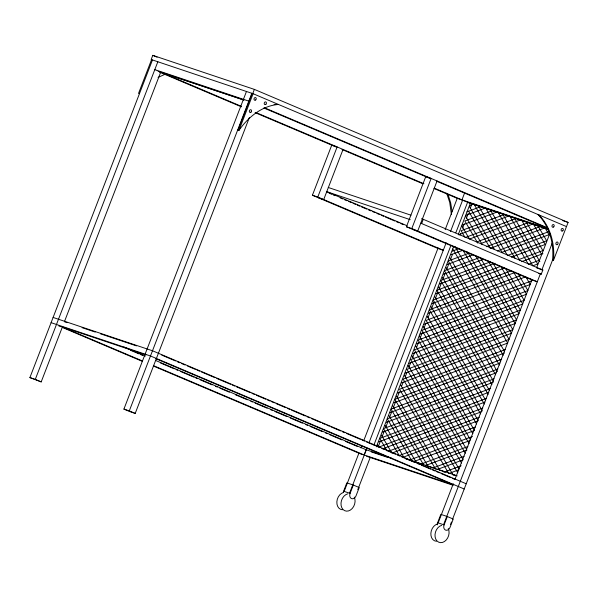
<?xml version="1.0" encoding="UTF-8"?>
<svg xmlns="http://www.w3.org/2000/svg" width="598" height="598" viewBox="0 0 598 598"><rect width="100%" height="100%" fill="white"/><g stroke="black" fill="none" stroke-linecap="round" stroke-linejoin="round"><path stroke-width="0.9" d="M553.471 260.332C555.019 244.111 550.564 226.732 538.933 214.906L538.028 214.607C549.652 226.425 554.107 243.812 552.567 260.025L553.471 260.332L568.1 222.419L254.374 89.394L152.782 55.345L151.167 59.523L253.111 93.714L238.961 130.386L238.049 130.08L252.199 93.408M151.556 59.651L138.542 93.393L139.446 93.692M62.349 327.084L41.195 381.898L29.9 377.585L152.468 59.957M29.9 377.585L35.282 379.394L157.842 61.758M64.696 320.991L160.72 72.141M249.359 117.567L135.208 413.405L129.826 411.596L123.913 409.092L246.473 91.457M123.913 409.092L129.295 410.893L251.855 93.266M254.374 89.394L252.76 93.565L566.485 226.59M312.41 195.247L331.748 145.135L337.13 146.944L317.792 197.048L312.41 195.247L437.9 248.454L443.282 250.256L317.792 197.048M343.043 149.448L323.712 199.553L318.33 197.751M406.423 226.747L425.754 176.642L431.136 178.443L411.805 228.548L406.423 226.747L531.914 279.961L537.296 281.763L411.805 228.548M437.056 180.955L417.718 231.06L412.336 229.258M421.665 223.488L423.272 219.316L542.849 270.012L541.235 274.19L538.798 273.376M343.312 492.281A4.223 3.207 -71.5 0 1 343.603 491.22L346.825 482.87L353.313 485.038L359.226 487.549L356.004 495.899A4.223 3.207 -71.5 0 1 351.527 498.583A4.223 3.207 -71.5 0 1 350.092 493.387L353.313 485.038M344.156 491.399L358.92 453.142M360.93 447.924L361.603 446.183M363.958 440.098L438.11 247.916M445.159 229.654L457.238 198.349L462.62 200.151L450.541 231.456M464.691 192.78L461.955 199.867L547.955 228.69M153.589 365.684L364.152 454.966L366.163 449.748L392.497 458.576M349.538 493.208L366.985 447.984M369.003 442.767L446.175 242.758M373.952 444.934L450.817 245.726M455.855 232.674L467.606 202.229M357.806 489.627L370.222 457.448M376.374 446.788L453.613 246.623M458.315 234.438L470.409 203.111M378.302 446.594L380.321 441.376M381.995 437.018L384.013 431.801M385.688 427.45L388.042 421.358M389.717 417.008L391.735 411.783M393.08 408.299L395.764 401.34M397.109 397.857L399.457 391.765M401.475 386.547L403.157 382.189M405.167 376.972L406.849 372.621M408.86 367.396L410.878 362.179M412.553 357.821L414.571 352.603M416.589 347.378L418.6 342.161M419.945 338.677L422.293 332.585M423.975 328.235L425.985 323.01M428.004 317.792L430.022 312.567M431.36 309.084L434.051 302.125M435.389 298.641L437.743 292.549M439.089 289.073L441.436 282.981M442.782 279.498L445.129 273.406M446.811 269.055L448.821 263.83M450.503 259.48L452.522 254.262M459.907 235.111L460.58 233.37M462.59 228.152L464.272 223.802M466.291 218.576L468.301 213.351M470.32 208.134L471.994 203.783M437.25 524.857A4.223 3.207 -71.5 0 1 437.616 522.719L440.838 514.37L447.326 516.545L453.239 519.049L450.017 527.406A4.223 3.207 -71.5 0 1 445.54 530.09A4.223 3.207 -71.5 0 1 444.097 524.895L447.326 516.545M438.17 522.906L453.269 483.775M454.943 479.424L532.123 279.416M536.817 267.246L549.906 233.332M443.552 524.708L540.525 273.398M541.863 269.915L552.268 242.96M450.473 524.61L451.475 522.002M452.484 519.393L552.829 259.338M238.049 130.08L239.686 127.86M238.961 130.386C248.11 117.245 261.924 105.711 278.459 104.463M158.051 77.419L165.212 74.219M469.834 205.518L473.07 204.307M466.933 211.827L480.912 206.587M466.066 215.287L485.643 207.947L515.057 258.381M492.789 210.489L464.848 220.961L477.772 243.132M462.299 225.05L496.901 212.081M504.794 214.338L461.08 230.731L464.661 236.868M458.531 234.812L509.533 215.691M465.072 237.585L516.56 218.277M452.208 251.153L459.07 248.574M477.025 241.846L529.312 222.239M451.116 254.688L462.994 250.233L511.44 333.303L405.167 373.152M481.435 243.319L533.244 223.899L545.234 244.455L511.38 257.147M448.963 260.721L468.406 253.425M486.361 246.697L540.271 226.478M447.311 264.473L473.138 254.785M497.312 250.943L548.957 231.576M443.537 274.235L483.281 259.33M440.704 280.522L490.472 261.857M507.455 255.488L546.647 240.792L537.4 224.945M439.769 283.998L495.047 263.277M437.661 290.015L500.78 266.342L522.742 304.008L416.477 343.857M519.221 259.427L542.879 250.562L525.993 221.611M436.002 293.768L504.458 268.098M521.591 261.677L542.924 253.672M511.731 270.588L433.161 300.046L488.125 394.284M539.112 260.324L528.43 264.331L497.768 211.752M432.234 303.53L515.498 272.314M429.394 309.816L521.067 275.439M428.467 313.292L525.799 276.799M424.132 324.28L530.277 284.476L526.225 277.532M420.245 334.088L526.509 294.246L513.293 271.574M412.71 353.62L518.974 313.771L488.185 260.975M408.942 363.382L515.207 323.54L475.589 255.608M401.4 382.914L507.672 343.065L452.791 248.97M505.422 349.524L399.561 389.216L448.739 473.541M397.752 393.028L504.548 352.977M501.625 359.293L394.852 399.329L435.665 469.31M393.925 402.813L500.055 363.016M391.085 409.099L497.857 369.063M390.158 412.575L496.288 372.786M388.05 418.593L494.09 378.826M386.39 422.345L493.245 382.272M490.323 388.588L383.55 428.624L399.255 455.556L475.417 426.994M382.623 432.107L488.753 392.31M379.782 438.394L486.555 398.358M378.855 441.87L484.978 402.08M482.788 408.12L378.923 447.065L377.674 444.927M382.855 448.724L481.943 411.566M388.947 451.064L479.364 417.165M391.907 453.09L478.258 420.715L423.227 326.359M409.398 460.101L472.457 436.458M413.248 461.791L469.991 440.517M420.357 464.347L467.883 446.527M425.739 465.461L466.956 450.01M432.922 467.987L464.115 456.289M436.772 469.677L463.181 459.772L408.157 365.423M443.933 472.211L461.155 465.752M449.464 473.265L458.688 469.811M274.048 104.553L275.798 104.351M248.82 101.137L154.807 69.63L241.57 106.422M158.418 71.371L243.311 99.814M161.385 72.425L243.977 100.098M562.8 220.64L568.1 222.419M467.868 202.378L547.723 229.139M548.388 229.415L468.533 202.662L434.238 188.116M328.257 187.473L410.961 215.183M421.515 218.726L423.272 219.316M326.643 191.644L410.228 219.653M536.69 267.949L542.849 270.012M53.102 317.448L152.497 350.757L466.223 483.782M64.517 321.769L67.148 322.651M82.068 327.652L95.239 332.062M100.501 333.826L136.494 345.891M51.092 322.666L150.487 355.974L464.212 489M145.89 354.928L61.624 326.695L142.414 360.945M405.818 458.621L457.193 475.844M405.638 458.703L410.071 460.191M416.268 462.269L422.472 464.347M426.897 465.827L433.101 467.905M439.298 469.983L445.495 472.061M452.581 474.438L456.125 475.627M371.268 451.894L387.1 457.201M364.152 454.966L453.68 484.971L155.458 358.516M366.581 456.281L452.776 485.165M343.603 491.22L350.092 493.387M437.616 522.719L444.097 524.895M152.782 55.345L157.072 57.169M264.196 107.655L547.17 227.644M263.972 108.044L429.984 178.436M436.854 181.344L547.805 228.391M256.191 112.626L423.915 183.736M159.644 72.164L241.353 106.81M255.114 112.641L335.971 146.929M341.981 149.478L422.831 183.758M434.013 188.497L457.238 198.349M420.76 223.189L541.235 274.19M326.747 191.681L407.036 225.723M329.05 193.139L331.613 194.223M333.325 194.948L335.03 195.673M340.157 197.848L342.721 198.932M344.426 199.657L346.99 200.741M348.694 201.466L351.258 202.55M352.97 203.275L355.533 204.367M357.238 205.092L359.802 206.175M361.506 206.901L366.634 209.076M368.338 209.793L370.902 210.885M372.614 211.61L375.178 212.694M376.882 213.419L379.446 214.503M381.15 215.228L383.714 216.319M385.426 217.037L394.822 221.021M396.526 221.746L399.09 222.837M400.795 223.562L403.358 224.646M161.766 355.122L175.513 360.953M177.232 361.685L179.811 362.777M181.53 363.502L184.969 364.959M187.548 366.058L195.284 369.332M197.004 370.065L199.583 371.156M201.302 371.889L215.048 377.719M216.768 378.444L230.522 384.275M232.241 385.007L234.82 386.099M236.539 386.824L250.285 392.654M252.005 393.387L254.584 394.478M256.303 395.211L265.759 399.217M267.478 399.942L270.057 401.041M271.776 401.766L274.347 402.858M276.067 403.59L285.523 407.597M287.242 408.329L289.821 409.421M291.54 410.146L305.294 415.984M307.013 416.709L309.585 417.8M311.304 418.533L320.76 422.539M322.479 423.272L325.058 424.363M326.777 425.088L329.356 426.187M331.075 426.912L340.531 430.919M342.243 431.651L344.822 432.743M346.541 433.475L360.295 439.306M362.014 440.031L364.593 441.122M366.312 441.855L375.768 445.861M377.48 446.594L380.059 447.685M381.778 448.41L384.357 449.509M386.076 450.234L395.532 454.241M397.251 454.973L399.83 456.065M401.55 456.797L415.296 462.628M417.015 463.353L419.594 464.444M421.313 465.177L430.769 469.183M432.489 469.916L435.067 471.007M436.787 471.74L439.366 472.831M441.085 473.556L450.533 477.57M452.252 478.295L454.831 479.387M123.801 346.982L145.284 356.094M155.6 360.467L366.163 449.748M130.461 350.249L139.057 353.896M140.777 354.621L142.496 355.354M160.548 363.001L174.302 368.839M176.021 369.564L177.741 370.297M180.319 371.388L194.066 377.218M195.785 377.951L197.504 378.676M200.083 379.767L212.118 384.873M215.557 386.33L217.276 387.055M219.855 388.154L229.311 392.161M235.328 394.71L247.363 399.815M250.794 401.273L252.513 401.998M255.092 403.097L267.127 408.195M270.565 409.652L272.284 410.385M274.863 411.476L286.898 416.582M290.336 418.039L302.371 423.137M305.81 424.595L307.529 425.328M310.108 426.419L322.135 431.524M325.574 432.982L327.293 433.707M329.872 434.806L341.906 439.904M345.345 441.361L357.38 446.467M58.828 325.947L60.548 326.672M62.267 327.405L142.204 361.297M153.38 366.036L362.239 454.6M129.295 410.893L135.208 413.405M35.282 379.394L41.195 381.898M541.467 254.217L521.292 219.638L469.49 239.058L461.91 226.066M514.108 217.455L539.859 261.61M509.945 216.409L537.699 263.987L532.84 265.804L502.342 213.516M490.218 209.711L519.968 260.713M530.419 278.623L531.697 280.813L426.112 320.408L480.643 413.906M478.46 205.764L507.044 254.778M518.197 273.906L527.922 290.583L421.979 330.305L476.591 423.945M473.885 204L502.051 252.296L549.001 234.693L545.002 227.838L490.285 248.357L468.615 211.199M469.445 206.534L494.449 249.403M505.602 268.539L524.154 300.346L418.211 340.075L472.824 433.707M465.678 216.304L482.265 244.746M492.677 262.597L520.387 310.108L414.444 349.837L469.056 443.477M467.569 251.997L512.852 329.64L406.909 369.37L461.521 463.009M454.854 246.421L509.085 339.402L403.142 379.132L457.754 472.771M449.898 257.753L504.525 351.422M448.238 260.99L503.195 355.227M446.13 267.523L500.758 361.185M499.427 364.989L444.471 270.752L480.164 257.372L516.62 319.878L410.677 359.6L465.289 453.239M442.363 277.285L497.364 371.597M441.077 281.165L495.66 374.759M438.596 287.055L493.597 381.36M436.929 290.284L491.892 384.521M434.828 296.817L489.456 390.479M431.061 306.58L485.688 400.249M429.768 310.459L484.358 404.054M427.316 316.394L482.294 410.654M419.46 336.121L474.491 430.478L403.665 457.036L385.217 425.395M415.692 345.891L470.342 439.597M411.925 355.653L466.575 449.367M404.383 375.185L459.04 468.892M400.682 385.052L453.314 475.305M396.519 396.1L439.784 470.282M392.751 405.863L428.437 467.06M391.458 409.742L423.526 464.721M388.984 415.625L416.26 462.404M387.317 418.862L412.142 461.424M381.442 435.157L391.533 452.447M380.156 439.037L387.048 450.855M446.676 193.251L449.748 202.498L451.408 214.54M448.216 194.993L450.66 202.804L452.066 211.288M448.283 528.58A8.955 6.81 -71.5 0 1 444.396 541.564A8.955 6.81 -71.5 0 1 435.127 536.997A8.955 6.81 -71.5 0 1 441.698 525.336M436.413 541.265A8.955 6.81 -71.5 0 1 430.874 533.252A8.955 6.81 -71.5 0 1 437.557 523.953M354.27 497.08A8.955 6.81 -71.5 0 1 350.391 510.064A8.955 6.81 -71.5 0 1 341.114 505.489A8.955 6.81 -71.5 0 1 347.685 493.836M342.4 509.765A8.955 6.81 -71.5 0 1 336.861 501.744A8.955 6.81 -71.5 0 1 343.544 492.446M251.033 112.095A1.405 1.069 -71.5 0 0 250.936 109.77A1.405 1.069 -71.5 0 0 249.321 111.37A1.405 1.069 -71.5 0 0 251.033 112.095M265.923 104.261A1.405 1.069 -71.5 0 0 265.826 101.937A1.405 1.069 -71.5 0 0 264.211 103.536A1.405 1.069 -71.5 0 0 265.923 104.261M255.72 99.933A1.405 1.069 -71.5 0 0 255.63 97.609A1.405 1.069 -71.5 0 0 254.015 99.216A1.405 1.069 -71.5 0 0 255.72 99.933M553.688 226.926A1.405 1.069 -71.5 0 0 553.591 224.601A1.405 1.069 -71.5 0 0 551.984 226.201A1.405 1.069 -71.5 0 0 553.688 226.926M557.583 244.373A1.405 1.069 -71.5 0 0 557.493 242.048A1.405 1.069 -71.5 0 0 555.878 243.648A1.405 1.069 -71.5 0 0 557.583 244.373M562.823 230.798A1.405 1.069 -71.5 0 0 562.725 228.473A1.405 1.069 -71.5 0 0 561.118 230.073A1.405 1.069 -71.5 0 0 562.823 230.798"/></g></svg>
